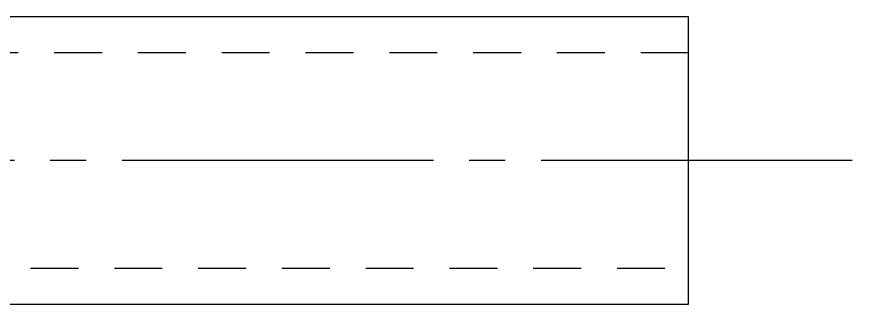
# Model space of a CAD drawing. Extents: x 78 to 520, y 41 to 313.
# Drawn here: x 256.54 to 291.45, y 259.6 to 271.6 of the extents above; entities that cross this region are included whole.
import ezdxf

# ---------------------------------------------------------------- set-up
doc = ezdxf.new("R2010")
doc.units = 0
doc.linetypes.add('CENTER', pattern=[17.5, 13, -1.5, 1.5, -1.5])
doc.linetypes.add('DASHED', pattern=[3.5, 2, -1.5])
doc.layers.get('0').update_dxf_attribs({"linetype": 'CONTINUOUS'})
doc.layers.add('CENTER', color=1, linetype='CENTER')

msp = doc.modelspace()

# ---------------------------------------------------------------- linework, layer by layer
at = {"color": 7, "linetype": 'CONTINUOUS'}
for p, q in [((284.61, 271.599), (246.623, 271.599)), ((284.61, 259.599), (284.61, 271.599)), ((246.623, 259.599), (284.61, 259.599))]:
    msp.add_line(p, q, dxfattribs=at)
at = {"color": 3, "linetype": 'DASHED'}
for p, q in [((284.61, 270.099), (246.623, 270.099)), ((246.623, 261.099), (284.61, 261.099))]:
    msp.add_line(p, q, dxfattribs=at)
at = {"layer": 'CENTER', "color": 1, "linetype": 'CENTER'}
msp.add_line((291.447, 265.599), (77.773, 265.599), dxfattribs=at)

doc.saveas('drawing.dxf')
